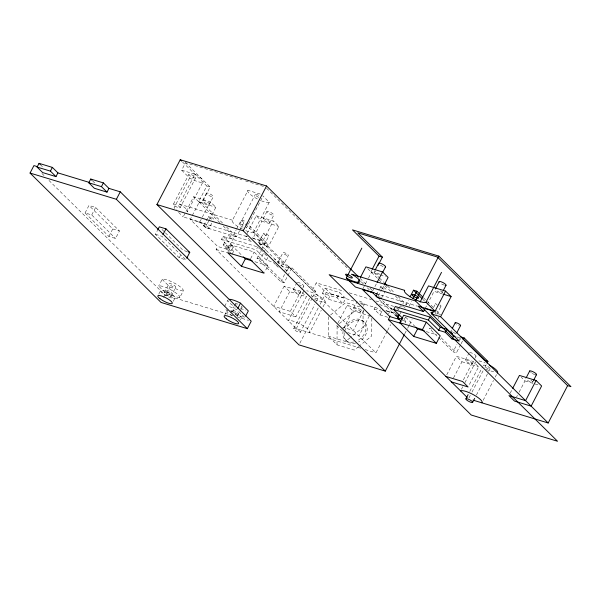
<?xml version="1.0" encoding="UTF-8"?>
<svg xmlns="http://www.w3.org/2000/svg" width="601" height="601" viewBox="0 0 601 601"><rect width="100%" height="100%" fill="white"/><g stroke="black" fill="none" stroke-linecap="round" stroke-linejoin="round"><path stroke-width="0.45" stroke-dasharray="3 2.25" d="M358.684 346.552L354.335 350.098L337.011 344.831L328.289 336.214L328.379 316.772M337.011 344.831L337.108 325.389M363.094 310.634L363.019 327.297L350.683 337.341M371.824 318.327L371.741 335.914L359.413 345.966M179.676 297.818L179.902 297.367A12.26 2.945 27.5 0 0 171.631 290.223A12.26 2.945 27.5 0 0 159.37 285.881L158.672 286.076L166.515 293.821L179.676 297.818L183.395 290.644A12.26 2.945 27.5 0 0 175.131 283.499A12.26 2.945 27.5 0 0 162.871 279.165L162.172 279.352L158.672 286.076M239.461 231.009L236.463 236.809L233.128 235.795L236.133 229.995M236.561 229.169L241.279 220.049L244.615 221.063L245.914 222.355M239.889 230.175L244.615 221.063M405.795 305.098L408.372 300.124M409.131 306.112L411.7 301.139M251.323 241.414L205.377 227.448L209.058 220.372M209.486 219.553L215.864 207.285L210.312 201.801L193.665 196.737L185.686 212.055M247.034 233.504L256.266 215.767L261.818 221.251L252.886 238.432L261.157 240.948L288.533 267.986L286.977 270.976L284.566 270.24M378.39 296.09L381.725 289.69M382.146 288.871L383.851 285.595M425.125 308.561L426.823 305.293M427.251 304.474L434.057 291.38L442.141 293.836M85.079 212.919L88.971 205.452L95.627 207.48L119.426 230.987L115.535 238.454L108.879 236.426L85.079 212.919L91.743 214.948L115.535 238.454M91.743 214.948L95.627 207.48M108.879 236.426L112.763 228.958L88.971 205.452M181.66 170.181L194.979 174.23L179.436 204.1A12.26 2.945 27.5 0 1 187.369 211.935L202.913 182.065A12.26 2.945 27.5 0 1 189.593 178.016L181.66 170.181L185.544 162.713L241.94 179.857M155.426 234.3L162.082 236.328L185.882 259.835L179.218 257.806L155.426 234.3L157.154 230.987M173.434 204.145L188.984 174.275M189.593 178.016L174.042 207.886A12.26 2.945 27.5 0 0 176.889 209.358M180.045 207.841A3.816 0.917 27.5 0 0 175.815 204.558A3.816 0.917 27.5 0 0 174.358 205.58A3.816 0.917 27.5 0 0 180.045 207.841L195.595 177.971A3.816 0.917 27.5 0 0 191.358 174.688A3.816 0.917 27.5 0 0 189.908 175.71A3.816 0.917 27.5 0 0 195.595 177.971M205.377 227.448L199.817 221.957L183.17 216.893L185.266 212.867M219.868 222.67L198.646 201.673L206.812 185.994L182.231 161.714M232.061 254.283L233.616 251.293L217.645 246.463L190.262 219.388L199.216 202.221L193.665 196.737M202.62 200.494L206.504 193.026M222.535 223.031L201.974 202.687L210.14 187.009L185.544 162.713M158.762 294.137L160.707 290.403M179.218 257.806L180.946 254.493M199.817 221.957L201.913 217.923M202.334 217.119L210.312 201.801M209.381 204.28A3.899 0.939 27.5 0 0 205.054 200.922A3.899 0.939 27.5 0 0 203.566 201.959A3.899 0.939 27.5 0 0 209.381 204.28L213.265 196.812A3.899 0.939 27.5 0 0 208.938 193.454A3.899 0.939 27.5 0 0 207.45 194.499A3.899 0.939 27.5 0 0 213.265 196.812M164.464 292.507L169.129 283.544M163.6 297.442L164.899 294.956L48.561 180.037M166.515 293.821L170.008 287.098L162.172 279.352M203.799 225.48L208.464 216.518M171.075 296.203A3.816 0.917 27.5 0 0 166.845 292.92A3.816 0.917 27.5 0 0 165.395 293.942A3.816 0.917 27.5 0 0 171.075 296.203L175.74 287.24A3.816 0.917 27.5 0 0 171.51 283.957A3.816 0.917 27.5 0 0 170.053 284.979A3.816 0.917 27.5 0 0 175.74 287.24M209.058 228.418A3.035 0.729 27.5 0 0 205.692 225.811A3.035 0.729 27.5 0 0 204.535 226.622A3.035 0.729 27.5 0 0 209.058 228.418L212.874 221.093M173.283 301.289L174.831 298.306A8.151 1.961 27.5 0 0 165.793 291.29A8.151 1.961 27.5 0 0 162.691 293.468A8.151 1.961 27.5 0 0 174.831 298.306M360.705 348.219L296.278 328.634L216.105 249.43L217.645 246.463M233.616 251.293L221.491 239.378L223.046 236.396L257.679 246.921L259.624 248.837M242.519 229.176A12.26 2.945 27.5 0 1 232.459 220.214L248.01 190.352L260.443 194.131M223.354 244.795L228.019 235.832M225.315 247.62L226.87 244.637L233.398 246.62L231.843 249.603L225.315 247.62L231.445 253.675M239.776 224.308L255.327 194.446M228.613 247.732A3.035 0.729 27.5 0 0 225.247 245.125A3.035 0.729 27.5 0 0 224.09 245.937A3.035 0.729 27.5 0 0 228.613 247.732L233.278 238.777A3.035 0.729 27.5 0 0 229.913 236.163A3.035 0.729 27.5 0 0 228.756 236.974A3.035 0.729 27.5 0 0 233.278 238.777M227.997 251.759L231.453 245.118L254.095 252.007L267.978 265.717L264.523 272.351M261.938 198.142L246.395 228.004A3.816 0.917 27.5 0 0 246.365 227.463M256.266 215.767L273.327 220.95L262.832 241.114L253.712 232.099L269.263 202.236L262.652 195.708M263.095 218.877L266.979 211.409M224.654 306.337L227.764 300.365M258.746 242.301L263.403 233.346M250.647 258.64L254.095 252.007M269.857 222.655A3.899 0.939 27.5 0 0 265.529 219.305A3.899 0.939 27.5 0 0 264.042 220.342A3.899 0.939 27.5 0 0 269.857 222.655L273.748 215.196A3.899 0.939 27.5 0 0 269.413 211.837A3.899 0.939 27.5 0 0 267.933 212.874A3.899 0.939 27.5 0 0 273.748 215.196M275.453 264.538L273.004 262.119L266.476 260.135L256.124 249.911L257.679 246.921M286.977 270.976L259.609 243.938L261.157 240.948M224.721 315.052L227.058 310.574M285.565 272.591L288.585 266.776L291.913 267.791L284.145 282.725L280.81 281.711L257.018 258.205L264.793 243.27L241.279 220.049M264.155 245.043L268.82 236.08M230.814 312.67L233.924 306.698M234.307 305.954L235.479 303.715M232.459 312.137L235.179 306.908M284.145 282.725L260.346 259.219L263.801 252.585M264.23 251.751L268.121 244.284L246.568 223.001M387.172 331.279L375.948 352.847L268.384 246.598L278.879 226.434L273.327 220.95M266.476 260.135L268.031 257.145L264.801 253.953M237.425 316.366L239.754 311.889M240.145 311.145L242.09 307.411M240.4 319.965L241.181 318.47M278.368 261.518L283.033 252.555M283.627 264.455A3.035 0.729 27.5 0 0 280.261 261.848A3.035 0.729 27.5 0 0 279.104 262.66A3.035 0.729 27.5 0 0 283.627 264.455L288.292 255.5A3.035 0.729 27.5 0 0 284.927 252.886A3.035 0.729 27.5 0 0 283.77 253.697A3.035 0.729 27.5 0 0 288.292 255.5M280.81 281.711L285.129 273.417M284.168 286.144L273.673 306.3L290.321 311.363L295.872 316.847L306.367 296.691L300.816 291.2L284.168 286.144L289.72 291.628L306.367 296.691M289.72 291.628L279.225 311.784L295.872 316.847M293.123 289.9L297.007 282.432M290.321 311.363L300.816 291.2M299.884 293.679A3.899 0.939 27.5 0 0 295.557 290.321A3.899 0.939 27.5 0 0 294.069 291.365A3.899 0.939 27.5 0 0 299.884 293.679L302.476 288.705M302.912 287.871L303.775 286.211M303.896 290.929L288.345 320.799A12.26 2.945 27.5 0 1 301.664 324.848A12.26 2.945 27.5 0 1 309.598 332.684L321.257 310.281M312.693 297.104L315.713 291.297L312.385 290.291L316.269 282.823L343.862 291.207M293.724 328.627L309.507 298.299M296.278 328.634L311.829 298.765M300.335 332.323A3.816 0.917 27.5 0 0 296.105 329.04A3.816 0.917 27.5 0 0 294.648 330.062A3.816 0.917 27.5 0 0 300.335 332.323L314.841 304.459M316.547 301.184L317.824 298.72A3.816 0.917 27.5 0 0 313.594 295.437A3.816 0.917 27.5 0 0 312.144 296.458A3.816 0.917 27.5 0 0 317.824 298.72M322.376 293.326L325.096 288.097L339.745 292.552L345.695 298.427L342.976 303.655L328.326 299.2L322.376 293.326L337.026 297.78L342.976 303.655M299.839 343.224L318.41 307.547M320.138 304.226L326.185 292.612L316.269 282.823M322.985 306.961L325.149 302.814A12.26 2.945 27.5 0 0 319.875 296.578A12.26 2.945 27.5 0 0 306.668 290.779M328.326 299.2L331.046 293.972L325.096 288.097M337.026 297.78L339.745 292.552M337.95 323.037L347.183 305.293L362.959 310.093M371.741 270.157L370.885 271.81L374.213 272.816L378.855 277.414M362.929 288.698L368.045 278.894M368.473 278.075L371.456 272.351L379.344 274.755M353.598 308.283L357.054 301.642M343.502 328.522L352.734 310.777L347.183 305.293M374.213 272.816L375.077 271.171M360.36 312.062A3.899 0.939 27.5 0 0 356.032 308.704A3.899 0.939 27.5 0 0 354.552 309.748A3.899 0.939 27.5 0 0 360.36 312.062L362.951 307.088M363.387 306.255L364.251 304.594A3.899 0.939 27.5 0 0 361.727 302.1A3.899 0.939 27.5 0 0 357.49 300.816M372.477 291.282L376.677 283.221M363.83 310.356L353.335 330.52L342.825 327.32M376.466 294.798L379.434 289.096M379.855 288.277L380.703 286.654M369.39 315.841L358.895 336.004L347.498 332.541M387.773 317.268L380.012 314.916L374.07 309.034L376.399 304.557M381.725 297.735L385.121 291.222M380.012 314.916L382.739 309.688M379.374 304.594L391.439 308.26L388.719 313.489L390.703 315.45M398.561 309.222L400.258 305.969M387.607 330.445L390.627 324.638M400.003 314.038L401.303 311.551M404.082 319.74L405.637 316.75M405.074 322.925L405.855 321.43L403.399 319.003M404.736 333.788L407.328 328.807M407.763 327.981L409.056 325.494M409.491 324.66L412.083 319.687M433.524 307.547L435.642 303.475M442.096 292.792L442.96 291.132M436.814 314.361L441.059 306.209M438.204 318.568L439.496 316.073M450.607 331.647L451.456 330.017M460.704 344.561L456.384 352.855L453.049 351.848L456.94 344.381M459.532 339.4L460.396 337.739M459.607 340.361L460.389 338.866M461.132 343.734L462.86 340.414M446.753 374.821L456.407 356.273L473.055 361.336L478.606 366.82L468.953 385.369M453.56 377.886L461.959 361.757L456.407 356.273M465.362 360.029L468.818 353.396M463.401 379.885L473.055 361.336M472.123 363.815A3.899 0.939 27.5 0 0 467.796 360.457A3.899 0.939 27.5 0 0 466.308 361.501A3.899 0.939 27.5 0 0 472.123 363.815L474.715 358.835M475.151 358.008L476.015 356.348M461.448 389.268L462.747 386.781M464.904 382.634L475.699 361.892M469.802 391.379L482.603 366.798M468.953 397.937L470.245 395.45M471.973 392.13L483.204 370.554M484.932 367.241L486.224 364.747M476.413 395.075L488.358 372.132M488.786 371.313L490.063 368.856M483.136 400.326L493.496 380.41M495.224 377.097L496.524 374.603M510.189 393.167L512.285 389.14M516.582 397.043L517.416 395.428M519.099 392.205L524.973 380.914L521.27 377.255M532.606 382.198L533.47 380.538M330.558 314.999L345.793 302.588L359.646 306.803M339.287 323.616L354.515 311.213M349.962 337.935L345.605 341.481L328.289 336.214M198.57 221.964L247.582 236.817M375.828 293.596L417.169 306.142M402.302 320.356L405.855 321.43M245.524 180.946L264.32 186.663M206.812 185.994L210.14 187.009M198.646 201.673L201.974 202.687M199.216 202.221L215.864 207.285M261.818 221.251L278.879 226.434M179.436 204.1L232.459 220.214M380.215 275.018L385.474 276.618M247.567 236.471L245.771 235.923L250.707 240.806M252.059 237.838L262.832 241.114M264.793 243.27L268.121 244.284M259.609 243.938L268.384 246.598M221.491 239.378L256.124 249.911M257.018 258.205L260.346 259.219M288.533 267.986L281.298 265.792L274.559 259.129M216.105 249.43L226.742 252.668M254.914 261.743L267.978 265.717M349.196 292.83L371.448 299.591M375.895 300.943L393.7 306.352M331.046 293.972L345.695 298.427M386.188 310.732L397.389 314.143M326.185 292.612L353.771 301.003M360.007 302.896L380.471 309.117M385.812 310.74L395.601 313.714M112.763 228.958L119.426 230.987M187.272 251.609L183.11 250.347L165.26 232.715M374.07 309.034L383.551 311.919M431.751 329.1L429.257 328.341L437.851 336.83M456.752 336.898L459.968 337.875M426.282 331.609L436.732 334.787M352.734 310.777L370.967 316.209M314.488 299.576L325.149 302.814M461.959 361.757L478.606 366.82M524.973 380.914L538.999 385.173M485.841 369.435L494.721 372.139M170.008 287.098L183.177 291.102M240.445 308.508L245.711 310.108M365.19 349.579L375.948 352.847M235.194 314.691L244.847 317.628L237.004 309.883L235.134 308.914A12.26 2.945 27.5 0 0 227.426 306.187M164.899 294.956L232.534 315.51M236.982 316.87L248.551 320.386M190.262 219.388L206.932 224.458M375.663 293.528L379.171 294.595M423.382 297.645L426.65 300.868M427.296 301.514L433.832 307.967M436.439 310.544L440.36 314.421L437.032 313.406L435.725 312.114M422.661 299.215L424.622 301.146M434.733 312.4L436.071 313.722M441.179 337.837L456.384 352.855M379.516 278.068L384.159 282.665M387.48 285.941L394.774 293.16M398.087 296.443L406.712 304.97M438.512 337.484L453.049 351.848M367.752 268.7L380.831 281.651M384.813 285.588L391.446 292.146M395.42 296.083L403.384 303.963M396.577 307.802L398.523 309.725M405.675 317.215L414.93 326.351M391.439 308.26L392.761 309.568M359.999 278.286L366.678 284.882M370.013 288.18L373.349 291.477M374.017 292.131L376.684 294.768M382.694 300.703L396.044 313.887M266.551 188.248L349.324 270.014M361.336 281.884L363.342 283.867M367.346 287.819L369.345 289.802M379.359 299.689L395.383 315.517M362.643 320.618L363.868 321.835M291.913 267.791L315.713 291.297M288.585 266.776L312.385 290.291M260.271 249.475L264.155 253.314M276.069 265.146L278.518 267.565M336.688 325.457L342.239 330.941M346.206 340.684L347.438 341.901M226.509 226.968L236.463 236.809M223.181 225.953L233.128 235.795M223.046 236.396L233.398 246.62M231.453 245.118L242.691 256.221M178.602 212.393L183.17 216.893M161.954 229.447L164.599 232.061M92.584 180.886L95.056 183.32M40.275 164.561L43.362 167.611M41.912 173.471L44.572 176.093M530.923 380.215A3.899 0.939 27.5 0 1 531.006 382.071A3.899 0.939 27.5 0 1 525.732 378.638M383.077 266.521A3.899 0.939 27.5 0 1 380.425 265.146M483.474 365.701A3.816 0.917 27.5 0 1 487.306 366.257A3.816 0.917 27.5 0 1 489.582 368.946A3.816 0.917 27.5 0 1 483.828 366.114M478.907 360.916A12.26 2.945 27.5 0 1 485.18 362.981M469.584 352.471A3.899 0.939 27.5 0 1 475.368 355.131A3.899 0.939 27.5 0 1 473.58 355.92M440.42 290.809A3.899 0.939 27.5 0 1 441.217 292.837A3.899 0.939 27.5 0 1 435.717 289.99M444.387 285.197A3.899 0.939 27.5 0 1 440.172 283.011M380.02 274.281A3.899 0.939 27.5 0 1 376.151 272.351A3.899 0.939 27.5 0 1 374.859 270.63M378.638 296.248A3.035 0.729 27.5 0 1 379.336 296.616M379.997 297.007A3.035 0.729 27.5 0 1 380.561 297.412M400.274 306.397A3.035 0.729 27.5 0 1 402.152 306.292M402.85 306.6A3.035 0.729 27.5 0 1 403.556 306.968M404.21 307.366A3.035 0.729 27.5 0 1 405.217 308.148M439.879 304.91A3.035 0.729 27.5 0 1 439.526 306.149M437.453 305.18A3.035 0.729 27.5 0 1 435.642 303.58A3.035 0.729 27.5 0 1 437.175 303.543M453.207 332.285A3.035 0.729 27.5 0 1 455.851 334.156A3.035 0.729 27.5 0 1 454.626 334.494M451.298 331.609A3.035 0.729 27.5 0 1 452.5 331.977M459.292 325.532A3.035 0.729 27.5 0 1 458.638 325.299M456.58 324.232A3.035 0.729 27.5 0 1 456.009 323.826M534.89 374.603A3.899 0.939 27.5 0 1 532.253 373.439M531.404 372.928A3.899 0.939 27.5 0 1 530.675 372.417M230.386 310.837A8.151 1.961 27.5 0 1 239.837 315.931A8.151 1.961 27.5 0 1 239.341 318.568M232.324 315.78A8.151 1.961 27.5 0 1 227.756 310.379M227.636 310.95A12.26 2.945 27.5 0 1 225.863 309.417M234.953 313.932A3.816 0.917 27.5 0 1 236.561 316.419M232.617 305.308A12.26 2.945 27.5 0 1 227.817 300.312M241.159 305.977A3.816 0.917 27.5 0 1 240.528 307.284M236.403 305.15A3.816 0.917 27.5 0 1 235.855 304.669M235.502 304.256A3.816 0.917 27.5 0 1 237.853 304.129M253.712 232.099A12.26 2.945 27.5 0 1 243.232 229.529M269.263 202.236A12.26 2.945 27.5 0 1 261.615 200.907M257.348 198.946A12.26 2.945 27.5 0 1 248.01 190.352M194.979 174.23A12.26 2.945 27.5 0 1 202.913 182.065M344.433 327.62A13.004 9.962 -45.4 0 1 363.635 321.467A13.004 9.962 -45.4 0 1 357.37 340.722M353.621 342.044A13.004 9.962 -45.4 0 1 343.088 331.376M243.135 227.208A3.816 0.917 27.5 0 1 239.701 224.406A3.816 0.917 27.5 0 1 243.923 225.57M258.678 197.338A3.816 0.917 27.5 0 1 255.245 194.536A3.816 0.917 27.5 0 1 259.474 195.701M344.719 331.076A13.004 9.962 -45.4 0 1 364.131 322.031A13.004 9.962 -45.4 0 1 358.594 341.931M355.597 343.088A13.004 9.962 -45.4 0 1 344.493 331.835M364.251 304.594A3.899 0.939 27.5 0 1 360.014 303.31M297.345 282.342A3.899 0.939 27.5 0 1 301.822 284.055A3.899 0.939 27.5 0 1 303.685 286.256A3.899 0.939 27.5 0 1 299.531 284.927M381.44 287.789A3.035 0.729 27.5 0 0 385.962 289.592A3.035 0.729 27.5 0 0 382.597 286.977A3.035 0.729 27.5 0 0 381.44 287.789M232.903 311.866A3.816 0.917 27.5 0 0 238.589 314.128A3.816 0.917 27.5 0 0 234.36 310.845A3.816 0.917 27.5 0 0 232.903 311.866M166.56 291.703A3.816 0.917 27.5 0 0 172.247 293.964A3.816 0.917 27.5 0 0 168.01 290.681A3.816 0.917 27.5 0 0 166.56 291.703M259.392 243.21A3.035 0.729 27.5 0 0 264.004 245.178A3.035 0.729 27.5 0 0 260.947 242.631A3.035 0.729 27.5 0 0 259.392 243.21M264.057 234.247A3.035 0.729 27.5 0 0 268.67 236.216A3.035 0.729 27.5 0 0 265.612 233.669A3.035 0.729 27.5 0 0 264.057 234.247M209.201 217.66A3.035 0.729 27.5 0 0 213.723 219.463A3.035 0.729 27.5 0 0 210.358 216.848A3.035 0.729 27.5 0 0 209.201 217.66"/><path stroke-width="0.9" d="M410.092 296.811L413.526 290.185L416.854 291.192L422.728 296.999M412.992 298.652L416.854 291.192M384.272 284.776L388.103 277.414L382.552 271.93L365.904 266.867L360.442 277.354M108.939 188.383L107.001 192.117L94.342 188.271L88.79 182.787L90.736 179.053L103.387 182.899L108.939 188.383L120.268 191.832L251.226 321.197L247.334 328.664L161.008 302.423L30.05 173.058L33.934 165.591L37.487 166.665M57.914 172.878L55.968 176.611L42.648 172.562L37.097 167.078L39.042 163.344L52.362 167.394L57.914 172.878L89.151 182.373M55.968 176.611L50.416 171.127L52.362 167.394M107.001 192.117L101.449 186.633L103.387 182.899M247.334 328.664L116.376 199.292L120.268 191.832M404.308 334.622L385.301 371.125L298.975 344.884L156.914 204.543L180.232 159.746L266.559 185.987L358.662 276.971M157.582 230.153L159.31 226.84L165.974 228.861L189.766 252.367L186.746 258.175M162.946 234.668L165.974 228.861M385.301 371.125L243.24 230.784L266.559 185.987M241.444 266.303L227.569 252.585L250.211 259.474L264.094 273.185L241.444 266.303L245.336 258.836L243.352 256.875M237.786 308.388L240.505 303.167L238.635 302.198A12.26 2.945 27.5 0 0 229.214 299.328M245.629 316.134L248.348 310.912L240.505 303.167M455.145 336.41L453.537 335.921L446.798 329.265L440.27 327.282L429.918 317.058L395.285 306.525L393.73 309.515L428.37 320.04L438.715 330.265L445.243 332.248L451.982 338.911L459.217 341.105L431.849 314.068L433.404 311.085L425.125 308.561L423.57 311.551L377.616 297.578L372.057 292.094L355.409 287.03L346.281 278.015L361.832 248.153M357.505 282.996L359.188 279.773M372.169 269.331L379.051 256.131L352.471 229.875L438.805 256.116L570.95 386.661L567.622 385.647L437.453 257.063L357.79 232.85L382.379 257.138L378.082 265.394M375.287 269.796L378.743 263.163M377.097 282.417L382.552 271.93M382.484 272.749L385.504 266.942M467.195 397.456L388.344 319.567L389.884 316.599L362.508 289.517L373.905 292.995M401.235 321.385L397.554 317.756L399.109 314.766M399.808 322.722L403.692 315.255L426.334 322.136L440.217 335.846L436.334 343.314L413.683 336.432L399.808 322.722L422.45 329.603L436.334 343.314M415.479 300.921L329.153 274.68L471.214 415.013L557.54 441.254L415.479 300.921L438.805 256.116M420.107 302.025L428.505 285.896L445.566 291.087L451.118 296.571L440.623 316.727L548.187 422.984L567.622 385.647M445.566 291.087L435.071 311.243L425.951 302.235L441.502 272.366M435.334 289.013L439.218 281.546M413.683 336.432L417.575 328.965L415.591 327.004M422.45 329.603L426.334 322.136M443.395 290.306L445.987 285.325M428.37 320.04L429.918 317.058M438.715 330.265L440.27 327.282M445.243 332.248L446.798 329.265M452.305 328.394L455.273 322.692M451.982 338.911L453.537 335.921M456.715 332.962L460.531 325.629M463.296 339.588L464.16 337.927L460.824 336.913M465.963 398.756L468.096 394.662M487.088 363.094L487.952 361.434L464.16 337.927M472.574 402.452A3.816 0.917 27.5 0 0 468.344 399.169A3.816 0.917 27.5 0 0 466.887 400.191A3.816 0.917 27.5 0 0 472.574 402.452L474.707 398.358M512.706 388.329L519.422 375.43L536.077 380.493L541.629 385.977L531.134 406.133L514.479 401.07L508.927 395.586L525.582 400.649L536.077 380.493M526.273 377.586L529.729 370.945M533.47 380.538L536.49 374.731M370.809 292.094L373.319 292.845M389.884 316.599L399.642 319.552M379.051 256.131L382.379 257.138M37.097 167.078L50.416 171.127M88.79 182.787L101.449 186.633M156.914 204.543L243.24 230.784M443.035 294.114L451.118 296.571M30.05 173.058L116.376 199.292M435.071 311.243L418.011 306.059L423.57 311.551M431.849 314.068L440.623 316.727M245.336 258.836L252.3 260.954M188.105 251.864L189.766 252.367M397.554 317.756L402.452 319.244M388.344 319.567L400.754 323.338M417.575 328.965L424.539 331.083M487.952 361.434L484.624 360.42L462.808 338.874M445.912 376.436L462.56 381.492L468.111 386.976L451.464 381.92M472.957 400.116L548.187 422.984M413.526 290.185L422.015 298.569M384.828 283.319L386.811 285.287M393.73 309.515L402.79 318.462M180.232 159.746L181.562 161.06M90.736 179.053L91.968 180.277M39.042 163.344L40.275 164.561M425.951 302.235A12.26 2.945 27.5 0 1 412.632 298.186A12.26 2.945 27.5 0 1 404.698 290.351L351.675 274.229A12.26 2.945 27.5 0 1 359.608 282.064A12.26 2.945 27.5 0 1 346.281 278.015M489.454 365.115A12.26 2.945 27.5 0 1 497.388 372.951M460.584 390.928A12.26 2.945 27.5 0 1 473.904 394.977A12.26 2.945 27.5 0 1 481.837 402.813M378.765 263.711A3.899 0.939 27.5 0 1 382.536 264.207A3.899 0.939 27.5 0 1 385.173 267.032M439.248 282.094A3.899 0.939 27.5 0 1 443.012 282.59A3.899 0.939 27.5 0 1 445.649 285.415M381.387 298.381A3.035 0.729 27.5 0 1 378.705 297.916M378.006 297.548A3.035 0.729 27.5 0 1 376.729 295.572M398.26 317.23A3.035 0.729 27.5 0 1 395.526 314.999A3.035 0.729 27.5 0 1 398.891 315.931M432.157 313.737A3.035 0.729 27.5 0 1 431.03 312.355A3.035 0.729 27.5 0 1 433.186 312.76M455.295 323.12A3.035 0.729 27.5 0 1 458.225 323.503A3.035 0.729 27.5 0 1 460.268 325.704M452.576 333.585A3.035 0.729 27.5 0 1 451.343 332.789M450.908 332.413A3.035 0.729 27.5 0 1 450.63 332.083M529.751 371.501A3.899 0.939 27.5 0 1 533.966 372.237A3.899 0.939 27.5 0 1 535.611 374.776M412.947 295.88A3.816 0.917 27.5 0 0 418.634 298.141A3.816 0.917 27.5 0 0 414.397 294.858A3.816 0.917 27.5 0 0 412.947 295.88M346.597 275.709A3.816 0.917 27.5 0 0 352.284 277.978A3.816 0.917 27.5 0 0 348.054 274.687A3.816 0.917 27.5 0 0 346.597 275.709M226.314 318.861A8.151 1.961 27.5 0 0 238.462 323.699A8.151 1.961 27.5 0 0 229.417 316.682A8.151 1.961 27.5 0 0 226.314 318.861M159.971 298.697A8.151 1.961 27.5 0 0 172.111 303.528A8.151 1.961 27.5 0 0 163.066 296.518A8.151 1.961 27.5 0 0 159.971 298.697"/></g></svg>
